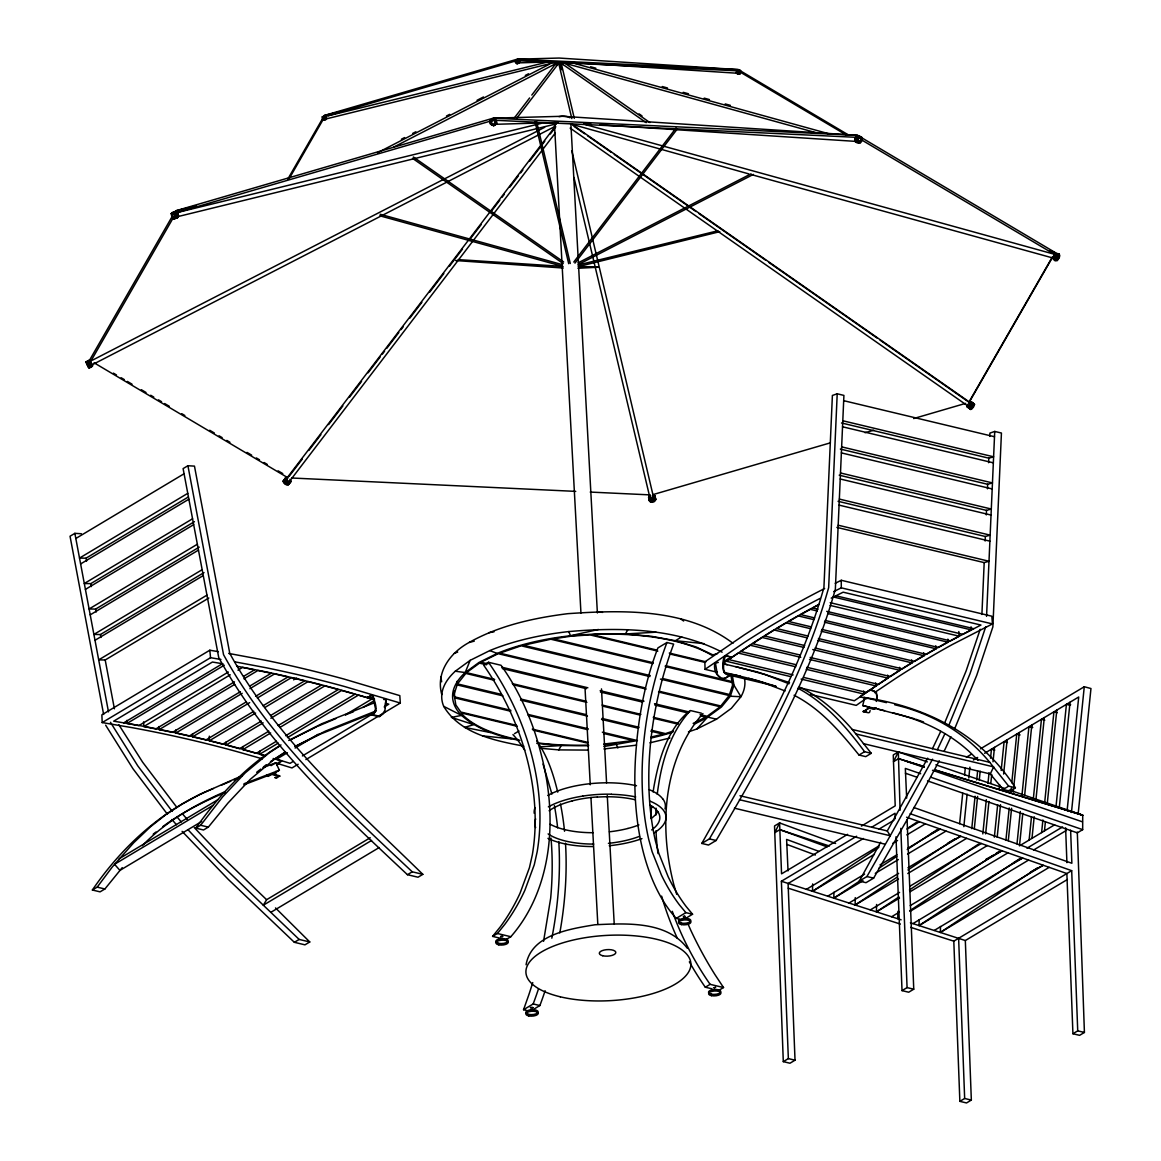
<?xml version="1.0" encoding="UTF-8"?>
<svg xmlns="http://www.w3.org/2000/svg" width="1161" height="1161" viewBox="0 0 1161 1161"><rect width="100%" height="100%" fill="white"/><g stroke="black" fill="none" stroke-linecap="round" stroke-linejoin="round"><path stroke-width="1.5" d="M554.566 123.371L555.118 125.954M554.508 62.302L554.769 64.16L554.653 61.997M264.737 755.695L259.687 754.229L259.687 751.182M715.51 663.57L717.034 672.451M374.481 699.444L367.718 696.905M870.155 710.576L869.516 712.477L868.312 712.738L863.291 711.708L869.081 707.702L873.899 708.674L875.67 707.673M874.335 854.351L812.468 891.343L812.656 883.927M863 880.72L833.787 898.193L833.932 892.258M898.483 879.095L855.106 905.043L855.28 897.627M899.514 898.077L876.424 911.878L876.599 904.477M897.743 918.728L897.917 911.327M900.094 810.247L898.324 751.936L927.349 761.892M1028.573 860.083L919.048 925.578L919.193 919.657M1049.21 867.34L940.366 932.428L940.512 926.507M837.212 393.797L828.664 587.626C803.383 677.574 756.174 758.786 709.4 838.895L701.795 843.437L708.5 845.048L716.105 840.491C762.879 760.382 810.088 679.17 835.354 589.222L843.916 395.408L837.212 393.797L832.393 395.451L823.918 587.568C798.246 679.388 748.018 761.021 701.795 843.437M981.901 614.474L984.194 562.606L988.998 561.242L838.184 525.207M985.152 541.011L985.341 536.498L990.144 535.134L839.345 499.085M986.299 514.904L986.502 510.39L991.305 509.026L840.491 472.977M987.445 488.796L987.648 484.282L992.452 482.918L841.652 446.869M988.606 462.688L988.809 458.174L993.613 456.81L842.799 420.761M989.767 436.42L989.912 433.097L994.73 431.442L1001.435 433.038L992.873 626.867L976.735 675.296L954.69 728.716M986.56 616.375L994.73 431.442M927.523 780.889L1077.335 832.858L1082.676 829.651L1082.72 815.211L1009.301 790.017M877.034 699.894L876.395 692.13L870.082 689.779L860.446 696.397M876.265 701.433C878.108 696.15 876.744 689.881 870.126 690.287M526.078 964.747C531.23 934.547 570.109 928.902 595.027 924.751C625.764 923.387 666.559 920.644 687.239 948.16M959.61 823.686L962.73 793.152M964.559 775.2L965.299 768.016M963.833 826.647L967.142 794.197M968.796 777.972L969.899 767.16M971.757 828.678L975.066 796.228M976.72 780.003L977.635 770.991M974.297 828.852L977.606 796.402M979.26 780.177L980.174 771.165M982.816 833.917L986.313 799.668M987.967 783.443L989.07 772.631M990.536 758.206L991.45 749.193L994.803 750.093M985.645 833.903L988.954 801.467M990.797 783.443L991.726 774.431M993.003 761.805L994.484 747.379M994.353 837.168L997.662 804.718M999.316 788.493L999.694 784.894M1001.159 770.469L1004.105 741.632L1007.443 742.532M997.197 837.154L1000.506 804.718M1003.626 774.068L1007.124 739.818M1005.89 840.419L1009.214 807.969M1010.868 791.744L1011.231 788.145M1011.782 782.732L1016.746 734.071L1020.084 734.957M1008.285 840.68L1011.594 808.245M1013.248 792.02L1019.314 732.533M1016.992 843.945L1020.301 811.495M1021.956 795.27L1028.936 726.771L1032.289 727.671M1022.797 813.382L1019.489 845.832L1054.638 824.803M1024.641 795.358L1031.81 725.059M1029.11 840.071L1031.505 816.647M1033.348 798.623L1041.432 719.312L1044.784 720.197M1031.984 838.358L1034.19 816.72M1036.033 798.695L1044.305 717.585M1041.606 832.597L1042.897 819.985M1044.74 801.961L1053.927 711.838L1057.279 712.723M1044.479 830.884L1045.393 821.872M1047.237 803.847L1056.8 710.111M1055.944 807.098L1066.422 704.364L1069.76 705.249M1059.383 806.735L1070.05 702.187M1067.119 810.567L1078.714 697.006L984.586 753.3M1071.458 812.439L1084.272 686.746L1090.963 688.531L1078.134 814.238M275.52 774.576L275.926 771.31M384.944 707.63L385.757 701.099M1053.375 256.683C1053.999 268.481 1066.466 251.139 1054.493 253.751L1053.375 256.683L1057.207 257.742L1057.105 260.296M1058.861 257.132C1058.672 251.705 1056.336 263.678 1058.861 257.132L1058.556 258.163M490.987 124.242L493.991 125.577L492.308 125.315L489.84 122.674L491.147 119.641L493.265 119.002L496.269 120.338L496.632 123.617L493.991 125.577L490.45 124.271L490.087 120.976L493.265 119.002M495.5 123.124L494.746 121.092L492.874 120.251L491.059 122.529L493.309 124.358L495.66 122.065M491.219 121.484L491.437 123.53M518.314 62.665L518.575 60.909L516.514 60.648L738.091 70.836L739.76 70.168L740.979 71.489L739.891 74.028L737.641 73.999L736.422 72.679L737.511 70.139L740.979 71.489L739.136 70.531M969.072 402.809L971.002 401.662L974.543 404.376L971.539 409.194L970.698 409.427L970.509 407.801M171.204 213.58L172.133 218.166L173.279 218.849L177.401 217.949L178.475 215.438L177.285 212.39L175.021 211.868L171.204 213.58L175.021 211.868M815.298 132.499L564.348 63.086L563.97 61.954M557.512 64.798L557.019 63.042C554.624 61.678 555.858 66.903 557.512 64.798L516.935 117.987M561.402 63.957L560.27 65.495L558.934 64.203L560.139 62.999L561.402 63.957L574.303 118.364M543.566 941.31L550.662 898.237A219.864 121.237 -76.6 0 0 550.996 838.082M869.458 707.194L862.754 705.583L864.655 697.558C926.362 706.701 981.335 734.391 1015.382 787.753L1009.838 791.062L1003.133 789.465L990.26 773.966L863.421 743.65M384.538 710.895L382.869 714.03M985.747 626.693L970.03 673.685L948.74 725.509M1058.934 254.201L1057.207 257.742L1053.158 258.206L1056.989 259.266L1053.288 259.237L1057.526 260.543L1055.378 259.425M980.218 629.262L966.126 670.913L944.444 723.463M441.804 694.67C435.549 672.379 450.308 652.584 469.189 642.439C499.39 625.489 533.712 617.971 567.787 613.676C623.181 609.902 686.499 608.19 732.983 643.267M456.941 681.376L457.144 684.917L454.082 694.205L454.517 696.847L510.84 710.314M694.351 724A140.902 55.728 -3.1 0 0 707.644 717.092L721.46 706.991L730.342 696.237L733.97 685.222L732.185 674.396M526.905 1010.505L523.553 1009.707L528.719 995.122A297.695 164.165 -76.6 0 0 532.739 982.583M653.527 494.876L654.702 495.587L655.805 499.622L652.482 502.278L649.696 501.45L649.289 500.347L648.593 497.416L650.262 495.239M571.793 150.698L653.599 497.576L650.073 497.967L650.857 495.921M653.599 497.576L652.903 495.689M648.593 497.416L648.999 498.504L651.785 499.346L655.109 496.69L655.805 499.622M654.282 500.507L654.586 499.752M557.149 122.326L556.206 123.879L176.965 216.817M722.142 652.192C675.238 627.927 620.235 627.172 568.745 631.569A151.801 60.038 -3.1 0 0 489.782 650.595L470.161 660.348L465.184 672.553A140.902 55.728 -3.1 0 0 461.57 715.408C477.737 729.674 498.911 736.538 519.78 740.413M738.904 70.24L736.785 70.719L738.178 70.806L737.815 72.78L739.035 74.101M857.66 137.419L857.819 142.077L860.504 142.716L862.362 140.234L861.535 137.1L856.557 136.316L854.699 138.798L855.526 141.932L856.789 142.687L859.082 142.832L855.526 141.932L857.065 140.655L854.757 140.51L856.992 138.957L854.699 138.798L860.272 136.345L855.367 137.274L860.838 138.043L861.36 139.988L859.3 141.613L858.008 139.189L860.054 137.564M940.729 731.386L932.443 748.787M937.42 749.658L944.967 733.563M944.125 751.254L950.917 736.771M990.26 773.966L993.671 766.884L856.267 734.042M1057.889 256.581L1054.057 255.522L1054.841 254.332M968.042 404.159L967.142 406.698L971.539 409.194L967.534 407.206M570.153 128.116L968.172 406.176L970.03 404.608L970.349 402.693L572.649 124.88M927.683 758.162L887.28 830.942L890.24 835.746L866.919 876.54L859.314 881.083L866.019 882.679L873.623 878.137L916.551 803.238L939.278 760.789M932.573 759.192L890.24 835.746L739.426 799.697M276.826 765.23L281.644 761.035L273.198 758.51M859.314 881.083L880.633 842.218M90.079 359.3L171.77 217.18M90.964 360.955L173.41 217.513M287.797 179.099L324.369 115.461L517.269 59.182L559.109 58.05L738.323 69.602L848.72 135.097M289.191 178.605L323.034 119.714M541.186 748.323L558.775 749.89L561.256 745.565L588.598 745.754M627.869 629.668L625.387 633.979L598.046 633.79L570.515 635.749A140.902 55.728 -3.1 0 0 497.213 653.411L479 662.452L465.184 672.553L455.286 671.218A151.801 60.038 -3.1 0 0 443.72 706.352C460.032 733.723 494.717 740.703 523.771 746.117M969.711 400.763L1052.287 257.074M1052.49 257.35L969.145 402.359L880.067 340.129M370.228 837.734L266.609 899.702L263.315 905.203L299.175 939.438L309.769 941.963L304.951 944.836L294.357 942.311L228.369 879.472L182.117 831.349M287.188 477.563L285.969 477.548L283.182 480.973L285.388 484.413L288.726 484.427L290.86 481.626L289.96 479.29M122.224 867.659L104.896 888.978L100.078 891.851L92.372 890.008C122.471 845.919 163.483 808.651 213.435 788.508M92.372 890.008L97.176 887.135L112.399 866.832L133.747 842.712L150.437 826.806L165.791 814.688L182.364 803.934L199.924 794.327L241.967 775.751M285.621 752.038L273.793 759.715L250.254 779.35L227.962 803.049L208.341 827.111L203.523 829.984L195.817 828.141C218.776 795.59 246.451 765.404 281.006 744.941M195.817 828.141L200.621 825.268L222.607 796.91L245.218 772.878L269.25 752.821L279.786 745.986M514.265 118.059L529.605 97.959M531.796 95.086L556.99 62.07M283.835 480.349L285.969 477.548L283.182 480.973L285.055 480.364M555.147 133.225L289.829 480.973L287.739 480.973L286.361 478.825L555.437 126.157M289.074 476.387L302.252 459.117M308.826 450.483L320.9 434.664M328.592 424.592L342.858 405.9M349.446 397.265L361.521 381.432M368.095 372.812L380.169 356.978M382.375 354.105L384.567 351.232M386.758 348.358L398.833 332.525M401.024 329.651L403.215 326.778M409.804 318.143L421.878 302.324M429.57 292.253L443.836 273.546M449.322 266.362L462.484 249.093M469.073 240.458L481.147 224.639M491.03 211.694L499.81 200.185M502.002 197.312L504.193 194.424M509.679 187.24L518.459 175.732M520.665 172.858L522.856 169.97M529.445 161.35L544.814 141.207M550.299 134.008L555.785 126.825M288.726 484.427L290.772 480.538M573.795 262.038L676.05 128.029M574.956 263.126L677.385 128.856M969.377 405.45L970.03 404.608M972.541 407.656L973.194 406.814M517.356 59.661L515.76 60.836L516.776 63.478L515.281 61.881L516.079 60.038L518.372 59.821L519.548 61.431L518.749 63.26L516.456 63.492L517.791 63.637M517.472 63.652L519.548 61.431L517.037 59.661M491.683 119.627L490.087 120.976L490.377 122.66M597.857 267.248L577.96 268.278M500.986 938.393L492.598 936.39L500.043 927.175A297.68 218.645 59.1 0 0 520.07 893.157L529.445 867.659L532.333 854.815A219.864 161.481 59.1 0 0 483.658 665.151L488.462 662.278L501.03 665.282C520.491 692.464 533.697 723.637 541.592 756.029A232.244 170.58 59.1 0 1 510.825 936.709L506.007 939.583M492.598 936.39L497.416 933.502L504.846 924.301A297.68 218.645 59.1 0 0 524.874 890.284L534.263 864.785L537.137 851.927A219.864 161.481 59.1 0 0 488.462 662.278M324.514 115.926L322.207 116.971L323.455 120.163L326.604 118.088L325.196 115.824L323.368 116.274M324.137 120.062L326.604 118.088L324.79 118.538L324.616 119.467L326.444 119.017L325.965 119.612L322.758 119.743L555.858 62.23M532.972 1009.49L530.548 1009.475M87.249 364.786L85.914 362L89.586 360.099L86.872 363.654L87.655 365.149L90.543 361.768L92.009 364.859L88.338 366.76L554.987 126.433M277.015 764.011L279.221 761.979M91.675 364.075C95.652 367.515 82.852 370.083 92.038 364.699L88.338 366.76L91.327 363.262L87.655 365.149M688.444 731.894L696.876 728.963L707.644 717.092L716.482 719.21L731.372 708.326L740.936 696.731A151.801 60.038 -3.1 0 0 744.462 678.155M876.323 708.007L874.16 709.24L869.11 708.225L863.291 711.708M142.295 845.701C165.486 821.77 194.743 804.747 225.147 791.642M286.927 480.291L286.361 478.825L287.522 478.434M518.43 63.274L519.402 62.462L518.053 59.821M969.145 403.418L970.349 402.693M737.699 70.85L740.094 71.184L739.702 73.317L738.411 72.533L739.093 70.952M858.414 138.232L859.169 137.637M860.199 141.54L860.94 140.945M153.208 834.178L155.951 832.016M162.801 826.617C181.856 812.497 203.233 801.772 225.031 792.542M256.668 772.312L260.775 769.075M263.503 766.913L266.246 764.751M288.639 483.339L290.86 481.626L288.073 485.051L288.987 482.25L290.206 482.25M455.286 671.218L470.161 660.348M824.644 588.554L820.116 590.818A1575.68 868.936 -76.6 0 0 744.52 634.733L704.858 661.886L705.061 669.331L744.811 642.178A1567.423 864.379 -76.6 0 1 820.014 598.437M723.405 663.12L751.53 644.079A1567.089 864.205 -76.6 0 1 818.882 604.431M866.062 698.516L856.237 705.38L810.523 694.481M874.48 692.624L895.958 678.242A1569.803 865.671 -76.6 0 1 952.354 644.515L992.466 623.921L991.842 616.215L841.261 580.282L835.209 583.301M724.449 661.349L728.586 658.519M724.508 661.872L731.386 657.141L726.293 655.617L724.13 656.807C722.113 663.018 721.054 676.587 730.327 674.541C720.357 674.889 724.13 663.221 724.798 657.155L726.554 656.154L731.386 657.141M875.612 682.9L875.945 685.919L866.367 692.377L803.586 677.414M909.673 910.804L993.192 855.338M996.167 853.35L999.157 851.376M919.048 925.578L1010.709 864.669M1013.713 862.667L1019.735 858.676M940.366 932.428L1037.441 867.877M812.468 891.343L878.804 847.385M907.452 828.403L916.508 822.409M833.787 898.193L860.765 880.299M878.746 868.384L896.727 856.455M907.22 849.504L928.205 835.586M931.195 833.613L937.188 829.636M855.106 905.043L897.38 876.99M907.946 869.981L954.748 838.939M876.424 911.878L898.933 896.945M909.44 889.965L978.462 844.149M563.404 62.084L563.056 64.552L646.227 122.66M270.469 761.631L285.243 752.038M887.614 675.107L887.947 678.126L878.355 684.351L806.866 667.285M899.601 667.328L899.935 670.332L890.342 676.558L810.146 657.431M911.617 659.854L911.951 662.873L902.344 668.852L815.167 648.041M218.384 651.669L209.807 650.218L101.878 714.842L102.197 722.577L131.599 727.57A1567.423 1151.19 59.1 0 1 236.191 751.399L262.357 758.83M102.197 722.577L210.547 657.692L220.924 659.463M123.705 722.853L222.448 663.729M126.912 720.342L127.057 723.434L224.247 665.224M228.325 672.016L138.856 725.61L127.057 723.434M143.601 721.895L143.862 726.539L230.255 674.802M237.961 670.187L242.591 667.415L254.52 669.839L243.708 676.297M234.449 681.841L155.777 728.963L143.862 726.539M158.999 726.554L159.115 729.645L234.711 684.38M243.97 678.837L257.858 670.521L271.239 673.235L249.63 686.166M240.385 691.709L172.496 732.359L159.115 729.645M175.775 729.964L175.833 733.041L242.185 693.306M249.891 688.691L274.576 673.917L287.972 676.936L255.58 696.324M246.321 701.868L189.228 736.059L175.833 733.041M192.552 733.752L192.581 736.814L249.673 702.623M257.379 698.008L291.324 677.69L304.719 680.796L263.068 705.743M253.809 711.287L205.99 739.92L192.581 736.814M209.328 736.176L209.343 740.747L255.623 713.028M264.882 707.484L308.071 681.623L321.495 685.048L270.586 715.524M261.327 721.068L222.752 744.172L209.343 740.747M226.105 741.966L226.105 745.028L263.141 722.853M270.847 718.238L324.848 685.904L338.286 689.576L278.103 725.596M268.859 731.14L239.543 748.7L226.105 745.028M242.896 746.567L242.896 749.614L270.673 732.983M279.917 727.439L341.639 690.49L355.063 694.162L285.635 735.74M276.376 741.284L256.32 753.3L242.896 749.614M259.687 754.229L278.205 743.142M287.449 737.598L358.43 695.105L371.868 699.009L345.644 714.712M276.608 759.163L287.406 752.705M295.112 748.076L318.259 734.216M363.001 707.426L373.798 700.954M293.138 761.485L290.047 763.328L275.331 758.772M302.397 755.942L371.825 714.349M384.175 706.947L388.804 704.176L385.437 703.145M298.159 764.243L291.962 767.943L277.16 763.387M305.894 759.599L400.313 703.044L399.819 695.628L344.135 679.083A1578.06 1159.041 59.1 0 0 265.158 660.217L228.688 653.425M81.401 533.741L74.855 533.349L70.037 536.237L103.634 714.465M187.922 465.735L183.104 468.609L218.718 657.532C265.332 742.721 337.503 809.014 407.438 874.697L418.033 877.223L422.836 874.349C353.031 805.908 277.319 740.428 229.776 653.382L194.468 466.127L187.922 465.735L223.536 654.659C270.15 739.847 342.306 806.126 412.242 871.809L422.836 874.349M75.813 538.501L184.077 473.761M187.763 493.338L79.514 558.078L86.016 558.194L188.082 497.14M80.617 563.941L188.88 499.201M192.566 518.778L84.303 583.519L90.805 583.635L194.424 521.666M85.406 589.396L193.669 524.656M197.355 544.233L89.107 608.974L95.608 609.09L199.228 547.121M90.21 614.851L198.473 550.111M202.159 569.688L93.896 634.428L100.397 634.545L204.017 572.576M95.013 640.291L203.262 575.551M206.963 595.129L98.7 659.869L105.201 659.985L208.82 598.017M293.588 679.838L296.665 677.995M367.718 697.427L371.215 695.526L372.71 696.165L375.511 708.732L374.713 712.085L371.317 714.842L379.415 716.787L384.712 711.969L386.207 699.633L383.696 699.502M271.05 765.665L275.868 762.777L279.38 770.222L274.562 773.095L243.955 784.778M119.162 858.777L217.789 799.784M213.174 805.299L114.533 864.277L119.917 870.387L201.608 821.538M274.867 777.652L276.216 778.334L279.786 775.824L271.703 773.879L268.206 775.78L266.696 775.142M279.816 776.346L271.732 774.416L268.06 776.39L266.246 775.592M371.317 714.842C380.039 711.954 374.176 701.665 373.16 695.686L370.156 695.439M371.288 714.32L379.386 716.25L381.795 714.813M514.468 733.694L518.982 730.995M687.08 917.524L692.566 914.229L686.195 906.552A297.695 164.165 -76.6 0 1 668.17 876.758L658.809 853.32L655.472 841.159A219.864 121.237 -76.6 0 1 673.641 644.108L666.936 642.512L657.91 647.911C645.864 679.156 639.232 712.215 636.431 745.522A232.244 128.073 -76.6 0 0 676.239 918.395L679.591 919.178M681.739 636.896L675.383 640.698L651.51 636.315L625.387 633.979L656.009 632.179M371.578 840.448L263.315 905.203L218.515 862.086L188.067 829.796M270.963 912.27L379.226 847.53M730.327 674.541C722.084 684.076 712.593 673.554 714.857 663.221L718.296 662.438M724.551 678.546L730.356 675.078M294.357 942.311L299.175 939.438M407.438 874.697L412.242 871.809M689.17 711.258C667.169 729.587 658.708 759.555 653.904 786.911A232.244 170.58 59.1 0 0 653.121 791.976M859.024 755.027L864.568 751.704L871.272 753.315L865.729 756.624L859.024 755.027C840.448 732.17 820.812 708.82 794.08 695.265M829.447 846.035L779.815 829.665L774.764 832.698L783.298 1061.633L789.973 1063.229L795.024 1060.196L788.087 883.506L863.363 838.489M924.359 766.594L898.541 758.67L893.491 761.689L895.218 805.865L861.433 826.081M523.553 1009.707L533.175 1003.946A232.244 128.073 -76.6 0 0 538.414 989.128M676.253 918.38L685.875 912.633L692.566 914.229M533.001 1009.664L539.88 1005.542A232.244 128.073 -76.6 0 0 545.119 990.739M966.387 757.233L971.206 754.36M980.479 748.816L1084.272 686.746M847.603 834.338L781.556 873.841L779.597 822.931L835.601 843.466M973.339 760.034L977.664 757.436M783.298 1061.633L788.348 1058.6L781.382 881.257L856.644 836.239M872.013 827.053L895.044 813.266L895.262 818.708M878.717 829.302L894.086 820.116M806.344 889.37L879.153 845.832M907.031 829.143L919.425 821.741M892.896 843.249L897.54 840.477M906.814 834.919L925.375 823.831M1003.133 789.465L1008.677 786.142L1015.382 787.753M827.648 896.219L864.611 874.117M880.009 864.901L896.945 854.772M907.728 848.328L940.062 828.983L929.003 834.89M875.292 873.362L898.353 859.575M907.583 854.061L946.012 831.073M689.344 961.83A232.244 170.58 59.1 0 0 705.308 987.227L710.126 984.339L723.521 987.547L718.717 990.42M848.967 903.069L898.629 873.362M907.946 867.804L960.713 836.239L947.957 843.031M907.786 873.536L966.649 838.329M870.286 909.919L899.586 892.388M910.384 885.93L981.35 843.496M910.297 891.619L987.285 845.585M891.604 916.755L899.369 912.111M910.253 905.609L1001.987 850.752L986.008 859.242M910.151 911.312L1007.922 852.842M1026.977 848.198L1062.547 826.937M1033.667 849.997L1066.146 830.565M912.923 923.605L1022.623 857.994L1011.507 863.9M934.228 930.454L1043.26 865.25L1030.46 872.056M910.688 927.363L953.805 941.165L1071.69 870.663L1077.727 1030.852L1072.924 1033.74L1066.872 873.551L906.581 817.228M910.384 922.792L965.328 940.541L1067.409 879.501M895.973 836.805L902.024 990.623L907.075 987.605L913.751 989.201L907.089 819.724M913.751 989.201L908.7 992.22L902.024 990.623M953.805 941.165L959.857 1101.354L964.66 1098.48L971.336 1100.077L965.328 940.541M971.336 1100.077L966.532 1102.95L959.857 1101.354M1077.306 832.06L1084.418 1032.448L1079.599 1035.336L1072.924 1033.74M923.677 652.714L923.982 655.747L914.36 661.407L818.461 638.535M935.737 645.748L936.027 648.781L926.391 654.354L821.785 629.393M288.741 740.471L321.699 723.767L374.452 702.739M289.786 740.137L316.88 726.641M294.763 746.581L325.472 731.096L376.353 710.793M296.244 746.015L320.654 733.984L374.785 712.448M818.49 604.896L812.758 608.016L817.997 609.264M947.855 639.13L948.087 642.207L938.436 647.475L825.108 620.424M958.797 631.555L959.102 636.184L950.511 640.887L826.719 611.354M971.017 626.795L971.264 629.872L962.73 634.298L830.202 602.69M401.387 139.218L404.608 137.564M412.648 133.428L415.87 131.773M446.448 116.027L449.67 114.373M477.026 100.296L483.469 96.973M525.309 75.45L528.531 73.782M377.601 152.701L549.53 64.16M393.521 147.2L554.769 64.16M86.799 363.886C86.016 360.316 95.782 361.144 85.987 362.276L89.586 360.099L86.233 362.508L87.075 364.133M92.575 360.128L544.669 127.304M86.872 363.654L90.543 361.768M88.134 366.441L91.806 364.554M88.367 366.586L87.554 365.062L88.294 366.586L92.038 364.699M578.193 262.836L751.051 173.816M578.381 264.519L753.373 174.411M833.685 591.631L841.29 587.843L992.466 623.921M831.203 598.133L843.162 592.183L980.943 625.053L945.664 643.209A1569.512 865.511 -76.6 0 0 889.282 676.936L854.336 700.765L798.536 687.457M693.161 723.39L705.641 717.179L700.388 715.916M696.876 728.963L716.482 719.21M685.28 916.639L684.453 915.797L683.321 916.624M683.466 917.77L685.701 917.785M738.178 70.806L736.379 71.648L737.772 71.735L736.422 72.679L737.815 72.78L736.887 73.549L739.891 74.028M277.377 777.26L275.317 777.217M318.462 725.973L335.776 718.644M221.316 785.184L230.763 781.179M345.412 714.871L353.452 711.737M233.941 779.887L238.76 778.001M243.97 783.777L279.38 770.222M262.894 767.653L275.868 762.777M454.314 653.324L457.695 652.076M673.482 730.951L665.485 733.607L651.394 730.225M653.527 501.117L651.495 501.334L650.508 500.202L650.77 500.899M324.819 116.622L517.4 60.43L518.488 61.518L517.995 62.665L516.253 62.404L516.848 60.633M1049.747 250.95L1054.986 252.401L857.645 135.344L562.272 116.289L493.294 118.161L175.355 210.925L196.456 205.773M176.095 212.826L491.785 120.715M653.469 494.47L830.391 442.834M865.076 432.719L873.754 430.194M913.649 418.555L965.676 403.36M717.513 653.541L712.898 654.891L696.121 646.967L675.383 640.698L704.059 643.658M973.324 404.101L974.166 403.868L971.002 401.662M971.351 408.382L971.873 408.237M469.189 642.439L474.269 641.148M324.369 115.461L340.129 111.616M323.382 117C325.472 122.079 320.204 115.897 324.775 116.622M328.316 115.766L546.933 62.201M177.851 212.405L541.302 123.356M578.193 265.013L718.006 230.749M578.294 266.595L719.776 231.663M650.987 737.09L663.178 734.158L650.857 731.212M649.942 742.822L669.941 738.004M502.162 937C504.904 935.984 498.998 935.65 500.971 937M323.44 119.438L325.69 118.93L325.646 116.811M598.408 629.465L570.515 635.749L568.745 631.569M603.923 746.552L637.447 740.558M488.81 632.687L493.991 631.845M603.938 748.976L636.475 745.159M714.625 987.866L715.669 987.242L713.493 987.764M173.163 213.639L171.784 215.322L173.25 217.658L174.614 215.975L173.163 213.639L174.411 214.93M556.206 123.879L555.147 123.53M323.005 119.177L325.269 118.988M603.764 744.056L633.311 740.544L603.531 733.433M604.083 744.651L616.128 743.795L617.899 747.974M539.647 746.842L561.256 745.565L536.875 743.388M516.761 62.81L517.08 62.796M517.719 62.897L553.333 61.838M495.631 124.3L557.89 122.456M579.586 266.638L597.915 266.827M516.398 60.038L515.281 61.881L516.776 63.478M517.748 60.517L518.72 62.157M172.133 218.166L177.401 217.949L173.279 218.849L176.283 218.123L175.137 217.426M284.634 481.235L285.388 481.235M558.775 749.89L588.235 750.093M517.269 59.182L738.323 69.602M493.294 118.161L857.645 135.344M495.326 120.294L857.268 137.361M291.6 477.998L575.725 491.379M590.209 492.075L649.928 494.876M730.342 696.237L740.936 696.731L733.97 685.222M563.056 64.552L563.869 62.201M1054.057 255.522L1058.281 255.768M738.715 71.097L740.094 71.184M739.63 72.432L741.023 72.519M565.958 62.099L578.628 62.912M584.041 63.274L737.786 73.274L737.017 72.446M583.78 123.705L591.022 124.169M600.077 124.764L857.007 141.468M858.211 142.571L860.504 142.716M458.218 259.614L563.1 266.435M563.259 268.031L455.634 260.543M482.584 735.885L511.261 738.846M174.223 212.855L172.017 212.608L176.138 211.694L174.281 213.131L173.134 212.434M492.728 119.032L494.949 119.264L496.342 121.949L495.036 124.967L493.454 125.591C496.69 125.373 498.185 121.252 494.412 119.278M322.25 118.915L325.283 119.714M597.436 611.557L602.501 612.413M234.74 661.814L265.971 667.72A1569.788 1152.946 59.1 0 1 344.527 686.499L400.313 703.044M222.927 663.802L212.434 662.031L113.691 721.17L136.432 725.001A1567.089 1150.972 59.1 0 1 240.995 748.816L265.419 755.753M236.888 666.211L261.181 670.898A1569.512 1152.742 59.1 0 1 339.723 689.678L374.074 699.633M490.537 732.576L464.516 727.366L473.761 724.667L451.382 717.382L461.57 715.408L443.72 706.352M723.898 663.889L757.32 671.943L789.538 682.639M886.438 702.637L864.655 697.558M723.666 672.306L740.413 676.224M862.754 705.583L884.522 710.663M843.684 400.676L994.498 436.725M841.507 422.967L988.809 458.174M842.538 426.784L993.337 462.833M840.346 449.075L987.648 484.282M841.377 452.892L992.191 488.941M839.2 475.183L986.502 510.39M840.23 479L991.03 515.049M838.039 501.291L985.341 536.498M839.069 505.122L989.883 541.157M836.892 527.399L984.194 562.606M835.92 595.796L973.673 628.652M833.496 597.001L971.264 629.872M830.071 605.403L959.102 636.184M817.329 611.005L810.349 609.336L800.698 614.604L814.659 617.928M827.793 613.501L948.087 642.207M813.977 619.669L798.289 615.925L788.653 621.498L811.321 626.896M824.441 622.165L936.027 648.781M810.654 628.711L786.244 622.891L776.622 628.551L808.012 636.039M821.117 631.207L923.982 655.747M807.345 637.911L774.213 630.017L764.606 635.981L804.704 645.545M817.808 640.408L911.951 662.873M804.051 647.461L762.197 637.476L752.604 643.702L799.682 654.935M812.773 649.536L899.935 670.332M800.771 657.329L750.209 645.255L740.602 651.481L796.402 664.789M809.493 659.404L887.947 678.126M795.749 666.791L738.207 653.062L728.615 659.535L793.123 674.918M806.213 669.287L875.945 685.919M726.147 661.204L790.656 676.602M801.119 679.083L863.9 694.06L863.595 691.027M723.898 663.918L727.25 664.716M860.49 696.905L865.337 698.211M657.039 650.131L592.386 634.675L597.988 634.283A139.494 55.177 -3.1 0 1 711.693 655.167M669.273 653.062L705.975 661.828M657.837 651.118L589.817 634.864L570.733 636.228L553.333 638.855L653.15 662.713M670.057 654.035L704.93 662.38M705.061 669.331L717.367 672.263M727.918 674.788L775.374 686.107M863.262 711.171L866.614 711.969M665.413 665.645L731.967 681.551L730.791 674.468M652.932 663.628L550.851 639.232L523.451 645.255L650.247 675.557M665.253 666.574L732.127 682.566L732.562 685.193L729.5 694.496L662.583 678.503M649.841 676.558L521.144 645.806L499.752 653.15L645.371 687.951M660.406 679.098L729.166 695.526L720.821 705.975L659.404 691.303M800.35 687.414C820.58 697.369 837.56 712.636 852.319 729.485L989.723 762.327L1008.677 786.142M646.169 689.068L498.171 653.701L480.886 662.205L487.91 663.889M658.505 692.014L720.168 706.759L707.136 716.279L700.127 714.61M701.375 713.159L690.374 710.532C671.885 730.733 662.873 757.407 658.722 784.023A232.244 170.58 59.1 0 0 657.257 794.24M501.929 667.241L587.872 687.776M600.15 690.708L644.007 701.186M654.528 703.711L689.605 712.085M486.517 664.803L479.493 663.134L466.461 672.654L494.659 679.388M502.292 668.576L586.436 688.691M600.469 692.043L642.541 702.086M654.804 705.017L688.11 712.985M512.277 683.597L586.276 701.288M602.138 705.075L640.901 714.349M653.237 717.295L677.908 723.187M493.889 680.143L465.822 673.438L457.478 683.887L501.552 694.423M513.191 684.758L586.885 702.361M602.675 706.135L639.508 714.944M653.556 718.296L678.111 724.174M520.941 699.053L586.16 714.639M602.022 718.427L639.043 727.279M457.144 684.917L502.931 695.86M520.534 700.068L587.451 716.061M601.543 719.428L638.521 728.266M528.429 714.508L588.279 728.818M602.356 732.185L635.793 740.167M454.299 690.766L454.677 697.863L510.724 711.258M528.226 715.437L587.771 729.674M516.587 725.378L460.772 712.027L455.838 704.93L454.677 697.863M532.289 729.123L588.105 742.46M517.356 726.351L461.439 712.985L462.891 715.074A139.494 55.177 -3.1 0 0 518.532 739.731M533.088 730.109L587.263 743.055M739.978 795.735L887.28 830.942M734.434 808.187L885.248 844.221M709.4 838.895L716.105 840.491M866.919 876.54L873.623 878.137M1077.727 1030.852L1084.418 1032.448M200.621 825.268L208.341 827.111M497.416 933.502L510.811 936.709M705.308 987.213L712.012 988.824M97.176 887.135L104.896 888.978M788.348 1058.6L795.024 1060.196M533.175 1003.946L539.88 1005.542M735.639 666.588L765.36 674.614L789.016 683.771M877.818 709.066L914.07 718.644M733.708 674.628L753.678 679.548M857.979 136.2L861.535 137.1L859.242 136.954L862.304 138.522M1067.322 703.813L1070.674 704.712M1029.386 726.51L1032.739 727.396M590.572 66.743L595.825 68.194M662.249 86.538L667.502 87.989M683.234 92.329L688.473 93.78M704.205 98.134L709.458 99.585M725.19 103.924L730.429 105.375M574.884 63.55L829.694 134.008M585.042 124.459L1052.548 253.751M1057.7 256.102L1053.869 255.043L1058.324 254.81L1054.493 253.751L1055.102 253.142L1059.34 254.433L1055.102 253.142L1059.456 255.464L1055.639 254.404L1059.253 257.002M748.729 173.874L570.559 123.908M752.212 174.832L1057.787 259.353M380.14 214.263L561.939 264.534M379.807 215.786L562.229 266.246M894.725 704.785C931.63 713.217 965.662 732.925 989.723 762.327M892.736 712.796C924.722 720.647 955.619 735.61 977.925 760.368M755.332 679.954L776.288 686.427M748.627 678.358L763.256 682.595L785.097 690.969M323.861 117.45L322.207 116.971L325.878 116.245L324.79 118.538L326.401 117.072L324.572 117.522L324.064 116.695M369.416 697.413L374.481 698.937M898.541 758.67L924.2 766.724M934.547 769.888L1082.72 815.211L1046.554 803.702M934.692 769.772L1082.72 815.211M788.217 888.18L900.326 924.054M901.11 919.817L781.382 881.257M863.842 697.21L866.919 698.661M779.815 829.665L827.154 846.891M935.882 764.823L1004.178 788.261M905.261 760.919L923.982 767.363M932.501 770.294L1082.386 821.814M920.673 773.719L905.333 768.422L906.668 798.115M930.904 777.26L1082.676 829.651M905.391 773.211L917.306 777.348M915.652 719.196L923.546 721.982M913.794 807.505L1071.864 863.262L1070.616 830.188M910.209 813.701L1071.69 870.663M818.81 851.332L786.607 839.418L788.029 870.866M786.636 844.337L815.385 855.018M489.782 650.595L497.213 653.411M285.606 483.774L286.52 484.166M798.071 688.284C825.456 702.971 846.456 726.96 864.568 751.704M861.926 140.118L1054.29 254.23M739.644 71.75L846.761 135.286M113.386 373.131L116.492 374.974M121.15 377.731L124.256 379.574M127.376 381.418L132.035 384.189M141.352 389.719L146.01 392.476M150.683 395.248L153.789 397.091M158.447 399.848L161.553 401.691M164.659 403.535L169.317 406.306M181.755 413.679L184.86 415.522M209.72 430.267L214.379 433.038M219.052 435.796L222.157 437.639M226.816 440.411L229.922 442.254M247.017 452.398L251.676 455.156M256.334 457.927L259.454 459.771M264.113 462.528L267.219 464.371M278.089 470.829L282.762 473.586M94.07 362.798L287.986 477.824M718.543 676.021L719.675 676.718M639.043 113.865L642.004 115.926M563.636 62.317L649.87 122.558M970.161 401.895L972.265 403.36M574.245 126.491L584.636 133.747M587.611 135.822L611.354 152.41M614.329 154.486L695.976 211.52M698.951 213.595L765.752 260.267M768.727 262.342L877.106 338.054M413.36 156.996L563.636 261.965M412.532 158.346L563.23 263.62M680.767 619.002L683.64 621.019M275.505 907.931L309.769 941.963M266.609 899.702L222.099 856.876L194.293 827.619M968.332 406.698L970.32 408.919M852.319 729.485L871.272 753.315M176.603 807.026L142.614 762.153L118.799 724.696M182.495 813.89L187.211 819.376M172.234 811.365L137.796 765.883L110.455 722.287M176.762 816.633L181.276 821.901M167.431 814.238L132.993 768.771L105.651 725.161M171.944 819.506L176.472 824.774M685.875 912.633L679.49 904.956A297.695 164.165 -76.6 0 1 661.465 875.162L652.119 851.724L648.767 839.563A219.864 121.237 -76.6 0 1 666.936 642.512M536.73 740.965C547.6 756.13 553.376 774.213 557.744 792.165M723.521 987.547L714.886 974.5A297.695 218.645 59.1 0 1 690.606 929.888L687.892 923.692M284.285 482.294L284.779 483.092M90.747 362.247L89.905 360.607L85.914 362L89.658 360.389L90.123 361.376M91.414 363.828L92.575 365.962L88.584 367.34L87.743 365.715M860.838 138.043L861.36 139.988M858.516 141.149L858.008 139.189M87.162 364.699L87.946 366.194L92.256 365.454L88.904 367.848L92.503 365.686L88.831 367.573L88.004 365.962M717.338 674.033L717.759 675.121M543.014 764.054L551.925 794.066M676.718 894.318L673.801 884.595A219.864 161.481 59.1 0 1 702.942 713.536M560.008 62.723L561.677 69.747M558.934 64.203L571.836 118.611M654.644 497.88L655.341 500.812L653.425 498.853L654.122 501.799L651.785 499.346L652.482 502.278L650.175 499.215L650.871 502.147L648.999 498.504L649.696 501.45M573.955 177.459L649.812 497.271M536.643 121.716L570.269 263.489M535.076 121.89L568.701 263.692M86.016 558.194L86.567 561.126M90.805 583.635L91.356 586.581M95.608 609.09L96.16 612.021M100.397 634.545L100.949 637.476M105.201 659.985L114.402 708.805M74.855 533.349L108.495 711.882M440.832 676.776L441.659 681.783M209.807 650.218L210.547 657.692M564.348 63.086L564.29 62.215M731.575 674.468L732.127 682.566M570.936 124.866L597.378 612.964M601.485 688.894L606.579 782.891M607.261 795.546L614.213 923.895M554.421 123.168L580.95 613.066M585.071 688.995L590.252 784.807M590.949 797.462L597.799 923.996M900.805 828.344L907.075 987.605M1065.609 827.837L1066.915 862.652M958.623 938.291L964.66 1098.48M841.261 580.282L841.29 587.843M588.642 745.13A139.494 55.177 -3.1 0 1 537.369 742.851M559.036 116.666A8.258 3.265 -3.1 0 1 569.964 117.812M677.371 938.378A232.244 170.58 59.1 0 1 661.625 896.103M650.987 818.113A232.244 170.58 59.1 0 1 651.597 805.778M710.111 984.339A232.244 170.58 59.1 0 1 672.292 911.312M658.026 853.567A232.244 170.58 59.1 0 1 655.98 830.783M655.791 815.225A232.244 170.58 59.1 0 1 656.067 808.158M554.392 805.632A232.244 128.073 -76.6 0 1 557.643 827.88M558.789 841.551A232.244 128.073 -76.6 0 1 551.823 938.19M560.458 803.92A232.244 128.073 -76.6 0 1 564.536 831.247M565.494 843.162A232.244 128.073 -76.6 0 1 559.82 932.893M512.959 734.594A219.864 121.237 -76.6 0 1 524.743 750.224M653.716 833.09A65.437 25.89 -3.1 0 0 665.108 821.741A66.061 26.137 -3.1 0 0 663.584 810.465A65.437 25.89 -3.1 0 0 649.913 801.105M611.484 794.327A65.437 25.89 -3.1 0 1 635.691 796.91M641.931 838.605A65.437 25.89 -3.1 0 1 618.058 844.598A66.061 26.137 -3.1 0 1 609.235 845.73M593.024 846.543A66.061 26.137 -3.1 0 1 589.454 846.514A65.437 25.89 -3.1 0 1 547.948 838.373M535.642 827.532A66.061 26.137 -3.1 0 1 535.685 818.969M534.249 813.353A66.061 26.137 -3.1 0 1 535.061 807.606M547.745 795.503A65.437 25.89 -3.1 0 1 582.111 784.734A66.061 26.137 -3.1 0 1 610.715 782.833A65.437 25.89 -3.1 0 1 636.504 785.736M548.355 806.866A65.437 25.89 -3.1 0 1 582.735 796.098M582.735 796.098A66.061 26.137 -3.1 0 1 611.339 794.197M649.144 789.596A65.437 25.89 -3.1 0 1 662.858 799.073M662.975 799.102A66.061 26.137 -3.1 0 1 664.992 808.927M657.75 811.568A59.269 23.438 -3.1 0 1 651.06 818.563M638.913 824.934A59.269 23.438 -3.1 0 1 627.985 828.432M651.684 829.926A59.269 23.438 -3.1 0 0 659.738 816.401A59.835 23.67 -3.1 0 0 652.758 806.808M597.378 797.099A59.269 23.438 -3.1 0 1 635.198 799.755M650.073 805.226A59.269 23.438 -3.1 0 1 652.801 806.91M572.257 800.872A59.835 23.67 -3.1 0 1 597.247 796.968M549.109 810.77A59.269 23.438 -3.1 0 1 572.184 800.916M550.14 824.223A59.269 23.438 -3.1 0 0 565.117 829.723A59.269 23.438 -3.1 0 0 593.097 832.713M593.721 844.076A59.269 23.438 -3.1 0 1 548.123 833.917M627.912 828.461A59.835 23.67 -3.1 0 1 609.409 831.798M608.408 843.336A59.835 23.67 -3.1 0 0 628.536 839.824A59.269 23.438 -3.1 0 0 639.464 836.341M672.858 732.17A140.902 55.728 -3.1 0 1 651.277 737.975M971.38 402.17L968.376 406.974L972.613 408.266L969.45 406.06L973.644 406.916L970.48 404.71L974.355 405.494L971.191 403.288L974.543 404.376L971.38 402.17M973.745 405.233L973.629 405.929A2.061 0.726 -55.1 0 0 973.513 404.913L973.745 405.233M175.471 216.164L174.397 218.689L178.213 216.962L175.209 217.702L178.475 215.438L175.471 216.164L174.281 213.131L177.285 212.39L175.137 214.495L178.141 213.755L175.471 216.164M287.536 481.612L286.854 485.037L288.987 482.25L286.216 480.523L285.316 478.172L283.269 482.062L285.403 479.261L284.082 483.324L286.216 480.523L285.388 484.413L287.536 481.612M654.702 495.587L654.223 497.808L655.399 498.519L654.702 495.587M530.475 1007.559L532.986 1007.588L530.475 1007.559M649.754 499.143L649.289 500.347L649.057 496.211L649.754 499.143M856.121 138.086L855.715 139.044A2.061 1.712 -86.3 0 1 856.121 138.086M779.597 822.931L774.764 832.698L774.547 825.95L779.597 822.931M898.324 751.936L893.491 761.689L893.273 754.955L898.324 751.936M739.76 70.168L737.511 70.139L739.76 70.168M970.698 409.427L967.142 406.698L970.698 409.427M177.415 214.19L176.878 213.334L177.415 214.19M711.388 994.164A6.197 2.453 -3.1 0 0 720.85 991.726A6.197 2.453 -3.1 0 0 711.751 989.898A6.197 2.453 -3.1 0 0 711.388 994.164M681.376 923.082A6.197 2.453 -3.1 0 0 690.839 920.658A6.197 2.453 -3.1 0 0 681.739 918.815A6.197 2.453 -3.1 0 0 681.376 923.082M498.679 943.327A6.197 2.453 -3.1 0 0 508.141 940.889A6.197 2.453 -3.1 0 0 499.041 939.06A6.197 2.453 -3.1 0 0 498.679 943.327M528.69 1014.395A6.197 2.453 -3.1 0 0 538.153 1011.971A6.197 2.453 -3.1 0 0 529.053 1010.143A6.197 2.453 -3.1 0 0 528.69 1014.395M560.284 996.806A82.605 32.682 -3.1 0 0 690.49 967.505A82.605 32.682 -3.1 0 0 574.405 939.771A82.605 32.682 -3.1 0 0 560.284 996.806M602.762 955.75A8.258 3.265 -3.1 0 0 615.78 952.818A8.258 3.265 -3.1 0 0 604.17 950.046A8.258 3.265 -3.1 0 0 602.762 955.75M711.475 995.674A6.197 2.453 -3.1 0 0 720.923 993.25A6.197 2.453 -3.1 0 0 711.838 991.407A6.197 2.453 -3.1 0 0 711.475 995.674M681.463 924.606A6.197 2.453 -3.1 0 0 690.926 922.168A6.197 2.453 -3.1 0 0 681.826 920.339A6.197 2.453 -3.1 0 0 681.463 924.606M498.766 944.836A6.197 2.453 -3.1 0 0 508.228 942.413A6.197 2.453 -3.1 0 0 499.128 940.584A6.197 2.453 -3.1 0 0 498.766 944.836M528.777 1015.919A6.197 2.453 -3.1 0 0 538.225 1013.48A6.197 2.453 -3.1 0 0 529.126 1011.652A6.197 2.453 -3.1 0 0 528.777 1015.919"/></g></svg>
